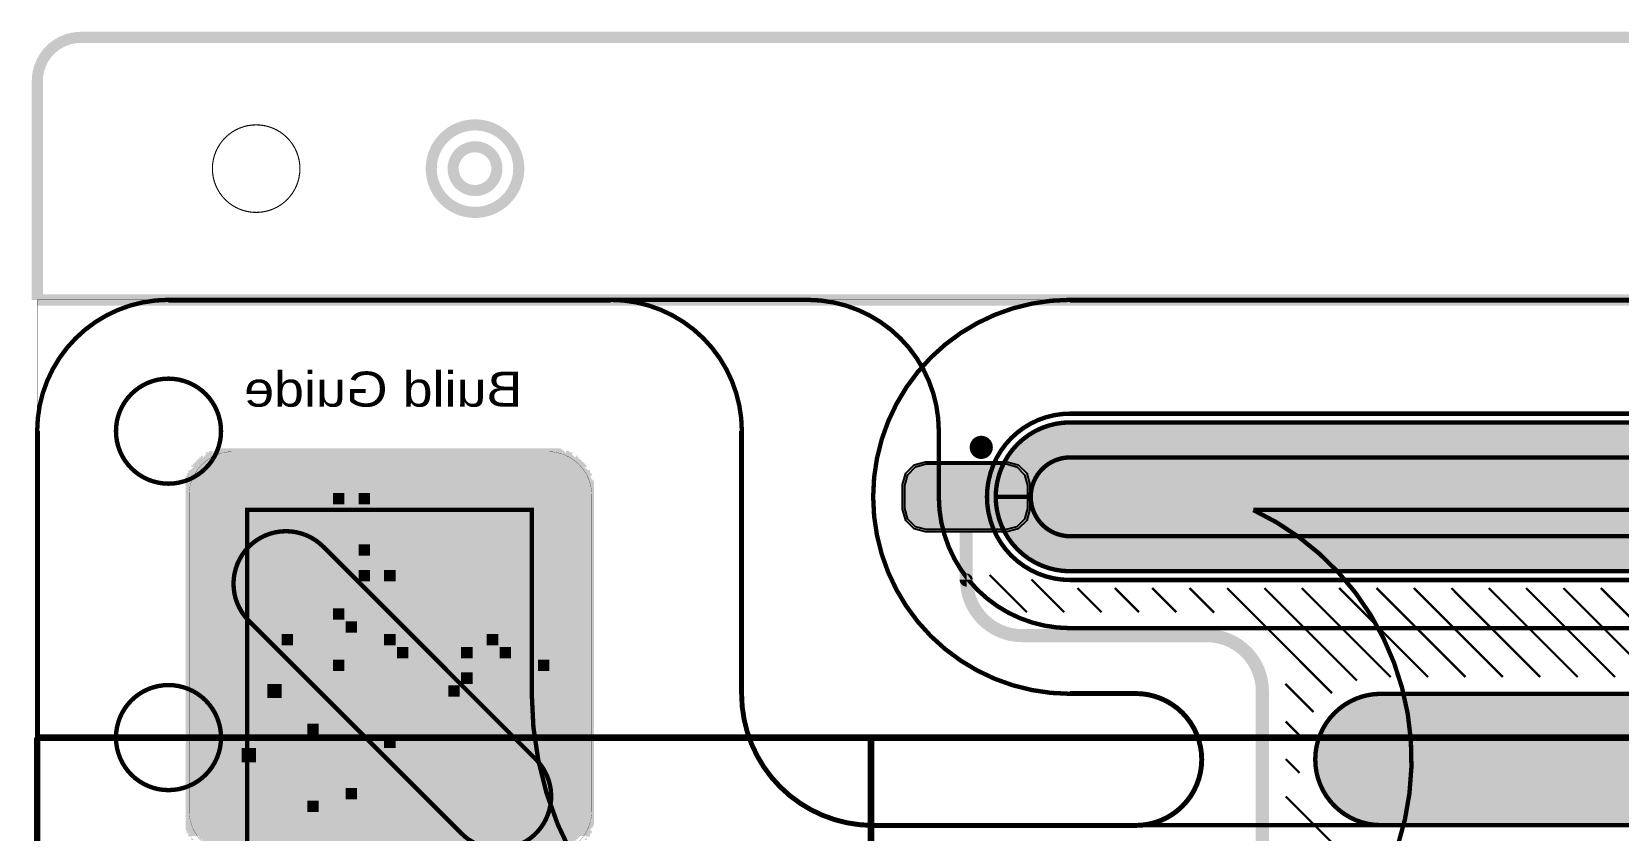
# Model space of a CAD drawing. Header units: millimetres. Extents: x -3 to 238, y -92 to 6.
# Drawn here: x -0.12 to 36.12, y -12.12 to 6.12 of the extents above; entities that cross this region are included whole.
import ezdxf
from ezdxf.enums import TextEntityAlignment as Align

# ---------------------------------------------------------------- set-up
doc = ezdxf.new("R2010")
doc.units = ezdxf.units.MM
doc.header["$MEASUREMENT"] = 0
for name, color, linetype, true_color in [('Board-Outline-Layer', 7, 'Continuous', 0xff00ff), ('Bottom-Layer', 7, 'Continuous', 0x0000ff), ('Bottom-Paste-Mask-Layer', 7, 'Continuous', 0x800000), ('Bottom-Silkscreen-Layer', 7, 'Continuous', 0x66cc33), ('Bottom-Solder-Mask-Layer', 7, 'Continuous', 0xaa00ff), ('Document-Layer', 7, 'Continuous', 0xffffff), ('Hole-Layer', 7, 'Continuous', 0x222222), ('Multi-Layer', 7, 'Continuous', 0xc0c0c0), ('Top-Layer', 7, 'Continuous', 0xff0000), ('Top-Paste-Mask-Layer', 7, 'Continuous', 0x808080), ('Top-Solder-Mask-Layer', 7, 'Continuous', 0x800080)]:
    doc.layers.add(name, color=color, linetype=linetype, true_color=true_color)
doc.styles.get("Standard").update_dxf_attribs({"font": 'arial.ttf'})

msp = doc.modelspace()

# ---------------------------------------------------------------- hatches: boundary and pattern name
at = {"layer": 'Bottom-Layer'}
msp.add_hatch(color=256, dxfattribs=at).paths.add_polyline_path([(19.824, -4.763), (19.824, -4.238), (19.89, -3.994), (20.068, -3.816), (20.312, -3.75), (22.137, -3.75), (22.381, -3.816), (22.559, -3.994), (22.624, -4.238), (22.624, -4.763), (22.559, -5.007), (22.381, -5.185), (22.137, -5.25), (20.312, -5.25), (20.068, -5.185), (19.89, -5.007)])
at = {"layer": 'Bottom-Paste-Mask-Layer'}
msp.add_hatch(color=256, dxfattribs=at).paths.add_polyline_path([(19.824, -4.763), (19.824, -4.238), (19.89, -3.994), (20.068, -3.816), (20.312, -3.75), (22.137, -3.75), (22.381, -3.816), (22.559, -3.994), (22.624, -4.238), (22.624, -4.763), (22.559, -5.007), (22.381, -5.185), (22.137, -5.25), (20.312, -5.25), (20.068, -5.185), (19.89, -5.007)])
at = {"layer": 'Bottom-Silkscreen-Layer'}
for points in [[(21.369, -3.37, 1), (21.769, -3.37, 1)], [(21.369, -3.37, 1), (21.769, -3.37, 1)], [(11.844, -3.53), (11.844, -3.54), (11.893, -3.54), (11.941, -3.54), (11.948, -3.546), (11.954, -3.553), (11.954, -3.565), (11.954, -3.577), (11.991, -3.577), (12.027, -3.577), (12.027, -3.595), (12.027, -3.613), (12.064, -3.613), (12.1, -3.613), (12.1, -3.631), (12.1, -3.65), (12.129, -3.65), (12.157, -3.65), (12.165, -3.658), (12.174, -3.666), (12.174, -3.676), (12.174, -3.686), (12.192, -3.686), (12.21, -3.686), (12.21, -3.705), (12.21, -3.723), (12.229, -3.723), (12.247, -3.723), (12.247, -3.741), (12.247, -3.76), (12.265, -3.76), (12.283, -3.76), (12.283, -3.778), (12.283, -3.796), (12.302, -3.796), (12.32, -3.796), (12.32, -3.815), (12.32, -3.833), (12.338, -3.833), (12.357, -3.833), (12.357, -3.851), (12.357, -3.869), (12.375, -3.869), (12.393, -3.869), (12.393, -3.888), (12.393, -3.906), (12.412, -3.906), (12.43, -3.906), (12.43, -3.924), (12.43, -3.943), (12.44, -3.943), (12.45, -3.943), (12.458, -3.951), (12.466, -3.959), (12.466, -3.987), (12.466, -4.016), (12.485, -4.016), (12.503, -4.016), (12.503, -4.052), (12.503, -4.089), (12.521, -4.089), (12.54, -4.089), (12.54, -4.126), (12.54, -4.162), (12.552, -4.162), (12.564, -4.162), (12.57, -4.169), (12.576, -4.175), (12.576, -4.223), (12.576, -4.272), (12.587, -4.272), (12.597, -4.272), (12.597, -8.076), (12.597, -11.881), (12.587, -11.881), (12.576, -11.881), (12.576, -11.929), (12.576, -11.978), (12.57, -11.984), (12.564, -11.991), (12.552, -11.991), (12.54, -11.991), (12.54, -12.027), (12.54, -12.064), (12.521, -12.064), (12.503, -12.064), (12.503, -12.1), (12.503, -12.137), (12.485, -12.137), (12.466, -12.137), (12.466, -12.165), (12.466, -12.194), (12.458, -12.202), (12.45, -12.21), (12.44, -12.21), (12.43, -12.21), (12.43, -12.229), (12.43, -12.247), (12.412, -12.247), (12.393, -12.247), (12.393, -12.265), (12.393, -12.283), (12.375, -12.283), (12.357, -12.283), (12.357, -12.302), (12.357, -12.32), (12.338, -12.32), (12.32, -12.32), (12.32, -12.338), (12.32, -12.357), (12.302, -12.357), (12.283, -12.357), (12.283, -12.375), (12.283, -12.393), (12.265, -12.393), (12.247, -12.393), (12.247, -12.412), (12.247, -12.43), (12.229, -12.43), (12.21, -12.43), (12.21, -12.448), (12.21, -12.466), (12.192, -12.466), (12.174, -12.466), (12.174, -12.477), (12.174, -12.487), (12.165, -12.495), (12.157, -12.503), (12.129, -12.503), (12.1, -12.503), (12.1, -12.521), (12.1, -12.54), (12.064, -12.54), (12.027, -12.54), (12.027, -12.558), (12.027, -12.576), (11.991, -12.576), (11.954, -12.576), (11.954, -12.587), (11.954, -12.597), (8.04, -12.597), (4.126, -12.597), (4.126, -12.587), (4.126, -12.576), (4.089, -12.576), (4.052, -12.576), (4.052, -12.558), (4.052, -12.54), (4.016, -12.54), (3.979, -12.54), (3.979, -12.521), (3.979, -12.503), (3.951, -12.503), (3.922, -12.503), (3.914, -12.495), (3.906, -12.487), (3.906, -12.477), (3.906, -12.466), (3.888, -12.466), (3.869, -12.466), (3.869, -12.448), (3.869, -12.43), (3.851, -12.43), (3.833, -12.43), (3.833, -12.412), (3.833, -12.393), (3.815, -12.393), (3.796, -12.393), (3.796, -12.375), (3.796, -12.357), (3.778, -12.357), (3.76, -12.357), (3.76, -12.338), (3.76, -12.32), (3.741, -12.32), (3.723, -12.32), (3.723, -12.302), (3.723, -12.283), (3.705, -12.283), (3.686, -12.283), (3.686, -12.265), (3.686, -12.247), (3.668, -12.247), (3.65, -12.247), (3.65, -12.229), (3.65, -12.21), (3.64, -12.21), (3.63, -12.21), (3.621, -12.202), (3.613, -12.194), (3.613, -12.165), (3.613, -12.137), (3.595, -12.137), (3.577, -12.137), (3.577, -12.1), (3.577, -12.064), (3.558, -12.064), (3.54, -12.064), (3.54, -12.027), (3.54, -11.991), (3.53, -11.991), (3.519, -11.991), (3.519, -8.076), (3.519, -4.162), (3.53, -4.162), (3.54, -4.162), (3.54, -4.126), (3.54, -4.089), (3.558, -4.089), (3.577, -4.089), (3.577, -4.052), (3.577, -4.016), (3.595, -4.016), (3.613, -4.016), (3.613, -3.987), (3.613, -3.959), (3.621, -3.951), (3.63, -3.943), (3.64, -3.943), (3.65, -3.943), (3.65, -3.924), (3.65, -3.906), (3.668, -3.906), (3.686, -3.906), (3.686, -3.888), (3.686, -3.869), (3.705, -3.869), (3.723, -3.869), (3.723, -3.851), (3.723, -3.833), (3.741, -3.833), (3.76, -3.833), (3.76, -3.815), (3.76, -3.796), (3.778, -3.796), (3.796, -3.796), (3.796, -3.778), (3.796, -3.76), (3.815, -3.76), (3.833, -3.76), (3.833, -3.741), (3.833, -3.723), (3.851, -3.723), (3.869, -3.723), (3.869, -3.705), (3.869, -3.686), (3.888, -3.686), (3.906, -3.686), (3.906, -3.676), (3.906, -3.666), (3.914, -3.658), (3.922, -3.65), (3.951, -3.65), (3.979, -3.65), (3.979, -3.631), (3.979, -3.613), (4.016, -3.613), (4.052, -3.613), (4.052, -3.595), (4.052, -3.577), (4.089, -3.577), (4.126, -3.577), (4.126, -3.565), (4.126, -3.553), (4.132, -3.546), (4.138, -3.54), (4.187, -3.54), (4.235, -3.54), (4.235, -3.53), (4.235, -3.519), (8.04, -3.519), (11.844, -3.519)], [(4.413, -5.423), (4.413, -6.432), (5.423, -6.432), (6.432, -6.432), (6.432, -5.423), (6.432, -4.413), (5.423, -4.413), (4.413, -4.413)], [(6.17, -5.423), (6.17, -6.17), (5.423, -6.17), (4.675, -6.17), (4.675, -5.423), (4.675, -4.675), (5.423, -4.675), (6.17, -4.675)], [(6.756, -4.544), (6.756, -4.675), (6.887, -4.675), (7.017, -4.675), (7.017, -4.544), (7.017, -4.413), (6.887, -4.413), (6.756, -4.413)], [(7.342, -4.544), (7.342, -4.675), (7.472, -4.675), (7.603, -4.675), (7.603, -4.544), (7.603, -4.413), (7.472, -4.413), (7.342, -4.413)], [(7.927, -5.276), (7.927, -5.846), (8.058, -5.846), (8.189, -5.846), (8.189, -5.407), (8.189, -4.968), (8.335, -4.968), (8.482, -4.968), (8.482, -4.837), (8.482, -4.706), (8.205, -4.706), (7.927, -4.706)], [(9.099, -4.706), (9.099, -4.999), (8.952, -4.999), (8.806, -4.999), (8.806, -5.145), (8.806, -5.292), (8.659, -5.292), (8.513, -5.292), (8.513, -5.877), (8.513, -6.463), (8.367, -6.463), (8.22, -6.463), (8.22, -6.594), (8.22, -6.725), (8.367, -6.725), (8.513, -6.725), (8.513, -6.871), (8.513, -7.017), (8.644, -7.017), (8.775, -7.017), (8.775, -6.578), (8.775, -6.139), (8.937, -6.139), (9.099, -6.139), (9.099, -6.285), (9.099, -6.432), (9.229, -6.432), (9.36, -6.432), (9.36, -6.155), (9.36, -5.877), (9.214, -5.877), (9.067, -5.877), (9.067, -5.715), (9.067, -5.553), (9.214, -5.553), (9.36, -5.553), (9.36, -4.983), (9.36, -4.413), (9.229, -4.413), (9.099, -4.413)], [(9.684, -5.423), (9.684, -6.432), (10.694, -6.432), (11.703, -6.432), (11.703, -5.423), (11.703, -4.413), (10.694, -4.413), (9.684, -4.413)], [(11.442, -5.423), (11.442, -6.17), (10.694, -6.17), (9.946, -6.17), (9.946, -5.423), (9.946, -4.675), (10.694, -4.675), (11.442, -4.675)], [(4.999, -5.423), (4.999, -5.846), (5.423, -5.846), (5.846, -5.846), (5.846, -5.423), (5.846, -4.999), (5.423, -4.999), (4.999, -4.999)], [(6.756, -5.862), (6.756, -6.725), (6.902, -6.725), (7.049, -6.725), (7.049, -6.871), (7.049, -7.017), (7.18, -7.017), (7.31, -7.017), (7.31, -6.74), (7.31, -6.463), (7.164, -6.463), (7.017, -6.463), (7.017, -5.862), (7.017, -5.26), (7.164, -5.26), (7.31, -5.26), (7.31, -5.13), (7.31, -4.999), (7.033, -4.999), (6.756, -4.999)], [(10.27, -5.423), (10.27, -5.846), (10.694, -5.846), (11.117, -5.846), (11.117, -5.423), (11.117, -4.999), (10.694, -4.999), (10.27, -4.999)], [(7.342, -5.715), (7.342, -5.846), (7.472, -5.846), (7.603, -5.846), (7.603, -5.715), (7.603, -5.585), (7.472, -5.585), (7.342, -5.585)], [(7.342, -6.301), (7.342, -6.432), (7.472, -6.432), (7.603, -6.432), (7.603, -6.301), (7.603, -6.17), (7.472, -6.17), (7.342, -6.17)], [(7.635, -6.756), (7.635, -7.049), (7.488, -7.049), (7.342, -7.049), (7.342, -7.18), (7.342, -7.31), (7.619, -7.31), (7.896, -7.31), (7.896, -7.164), (7.896, -7.017), (8.042, -7.017), (8.189, -7.017), (8.189, -6.887), (8.189, -6.756), (8.042, -6.756), (7.896, -6.756), (7.896, -6.61), (7.896, -6.463), (7.765, -6.463), (7.635, -6.463)], [(7.927, -6.301), (7.927, -6.432), (8.058, -6.432), (8.189, -6.432), (8.189, -6.301), (8.189, -6.17), (8.058, -6.17), (7.927, -6.17)], [(5.877, -6.902), (5.877, -7.049), (5.715, -7.049), (5.553, -7.049), (5.553, -6.902), (5.553, -6.756), (4.983, -6.756), (4.413, -6.756), (4.413, -6.887), (4.413, -7.017), (4.56, -7.017), (4.706, -7.017), (4.706, -7.164), (4.706, -7.31), (4.837, -7.31), (4.968, -7.31), (4.968, -7.164), (4.968, -7.017), (5.13, -7.017), (5.292, -7.017), (5.292, -7.18), (5.292, -7.342), (5.145, -7.342), (4.999, -7.342), (4.999, -7.488), (4.999, -7.635), (4.853, -7.635), (4.706, -7.635), (4.706, -7.781), (4.706, -7.927), (4.56, -7.927), (4.413, -7.927), (4.413, -8.058), (4.413, -8.189), (4.56, -8.189), (4.706, -8.189), (4.706, -8.335), (4.706, -8.482), (4.837, -8.482), (4.968, -8.482), (4.968, -8.335), (4.968, -8.189), (5.26, -8.189), (5.553, -8.189), (5.553, -8.058), (5.553, -7.927), (5.407, -7.927), (5.26, -7.927), (5.26, -7.765), (5.26, -7.603), (5.407, -7.603), (5.553, -7.603), (5.553, -7.457), (5.553, -7.31), (5.846, -7.31), (6.139, -7.31), (6.139, -7.033), (6.139, -6.756), (6.008, -6.756), (5.877, -6.756)], [(9.684, -6.887), (9.684, -7.017), (9.831, -7.017), (9.977, -7.017), (9.977, -7.164), (9.977, -7.31), (10.254, -7.31), (10.532, -7.31), (10.532, -7.033), (10.532, -6.756), (10.108, -6.756), (9.684, -6.756)], [(11.149, -7.049), (11.149, -7.342), (11.002, -7.342), (10.856, -7.342), (10.856, -7.472), (10.856, -7.603), (11.002, -7.603), (11.149, -7.603), (11.149, -7.75), (11.149, -7.896), (11.426, -7.896), (11.703, -7.896), (11.703, -7.326), (11.703, -6.756), (11.426, -6.756), (11.149, -6.756)], [(6.756, -7.18), (6.756, -7.31), (6.887, -7.31), (7.017, -7.31), (7.017, -7.18), (7.017, -7.049), (6.887, -7.049), (6.756, -7.049)], [(6.17, -7.765), (6.17, -8.189), (6.447, -8.189), (6.725, -8.189), (6.725, -7.912), (6.725, -7.635), (6.578, -7.635), (6.432, -7.635), (6.432, -7.488), (6.432, -7.342), (6.301, -7.342), (6.17, -7.342)], [(7.049, -7.472), (7.049, -7.603), (7.18, -7.603), (7.31, -7.603), (7.31, -7.472), (7.31, -7.342), (7.18, -7.342), (7.049, -7.342)], [(9.392, -7.488), (9.392, -7.635), (9.229, -7.635), (9.067, -7.635), (9.067, -7.488), (9.067, -7.342), (8.79, -7.342), (8.513, -7.342), (8.513, -7.472), (8.513, -7.603), (8.659, -7.603), (8.806, -7.603), (8.806, -7.75), (8.806, -7.896), (9.229, -7.896), (9.653, -7.896), (9.653, -7.75), (9.653, -7.603), (9.799, -7.603), (9.946, -7.603), (9.946, -7.472), (9.946, -7.342), (9.669, -7.342), (9.392, -7.342)], [(5.585, -7.765), (5.585, -7.896), (5.715, -7.896), (5.846, -7.896), (5.846, -7.765), (5.846, -7.635), (5.715, -7.635), (5.585, -7.635)], [(7.342, -7.912), (7.342, -8.189), (7.619, -8.189), (7.896, -8.189), (7.896, -8.058), (7.896, -7.927), (7.75, -7.927), (7.603, -7.927), (7.603, -7.781), (7.603, -7.635), (7.472, -7.635), (7.342, -7.635)], [(7.927, -7.765), (7.927, -7.896), (8.058, -7.896), (8.189, -7.896), (8.189, -7.765), (8.189, -7.635), (8.058, -7.635), (7.927, -7.635)], [(8.22, -8.058), (8.22, -8.189), (8.351, -8.189), (8.482, -8.189), (8.482, -8.058), (8.482, -7.927), (8.351, -7.927), (8.22, -7.927)], [(9.684, -8.058), (9.684, -8.189), (9.815, -8.189), (9.946, -8.189), (9.946, -8.058), (9.946, -7.927), (9.815, -7.927), (9.684, -7.927)], [(10.27, -7.765), (10.27, -7.896), (10.401, -7.896), (10.532, -7.896), (10.532, -7.765), (10.532, -7.635), (10.401, -7.635), (10.27, -7.635)], [(10.563, -8.058), (10.563, -8.189), (10.694, -8.189), (10.824, -8.189), (10.824, -8.058), (10.824, -7.927), (10.694, -7.927), (10.563, -7.927)], [(7.927, -8.367), (7.927, -8.513), (7.488, -8.513), (7.049, -8.513), (7.049, -8.644), (7.049, -8.775), (7.342, -8.775), (7.635, -8.775), (7.635, -9.083), (7.635, -9.392), (7.326, -9.392), (7.017, -9.392), (7.017, -9.245), (7.017, -9.099), (6.725, -9.099), (6.432, -9.099), (6.432, -8.952), (6.432, -8.806), (6.285, -8.806), (6.139, -8.806), (6.139, -8.659), (6.139, -8.513), (5.993, -8.513), (5.846, -8.513), (5.846, -8.367), (5.846, -8.22), (5.715, -8.22), (5.585, -8.22), (5.585, -8.367), (5.585, -8.513), (5.292, -8.513), (4.999, -8.513), (4.999, -8.659), (4.999, -8.806), (4.853, -8.806), (4.706, -8.806), (4.706, -8.937), (4.706, -9.067), (4.853, -9.067), (4.999, -9.067), (4.999, -9.214), (4.999, -9.36), (5.292, -9.36), (5.585, -9.36), (5.585, -9.669), (5.585, -9.977), (4.999, -9.977), (4.413, -9.977), (4.413, -10.401), (4.413, -10.824), (4.56, -10.824), (4.706, -10.824), (4.706, -11.133), (4.706, -11.442), (4.56, -11.442), (4.413, -11.442), (4.413, -11.572), (4.413, -11.703), (4.837, -11.703), (5.26, -11.703), (5.26, -11.557), (5.26, -11.41), (5.7, -11.41), (6.139, -11.41), (6.139, -11.279), (6.139, -11.149), (5.846, -11.149), (5.553, -11.149), (5.553, -11.002), (5.553, -10.856), (5.423, -10.856), (5.292, -10.856), (5.292, -11.002), (5.292, -11.149), (5.13, -11.149), (4.968, -11.149), (4.968, -10.987), (4.968, -10.824), (5.114, -10.824), (5.26, -10.824), (5.26, -10.678), (5.26, -10.532), (5.569, -10.532), (5.877, -10.532), (5.877, -10.678), (5.877, -10.824), (6.024, -10.824), (6.17, -10.824), (6.17, -10.971), (6.17, -11.117), (6.447, -11.117), (6.725, -11.117), (6.725, -10.971), (6.725, -10.824), (7.017, -10.824), (7.31, -10.824), (7.31, -10.694), (7.31, -10.563), (7.164, -10.563), (7.017, -10.563), (7.017, -10.108), (7.017, -9.653), (7.457, -9.653), (7.896, -9.653), (7.896, -9.507), (7.896, -9.36), (8.042, -9.36), (8.189, -9.36), (8.189, -9.229), (8.189, -9.099), (8.042, -9.099), (7.896, -9.099), (7.896, -8.937), (7.896, -8.775), (8.058, -8.775), (8.22, -8.775), (8.22, -8.921), (8.22, -9.067), (8.497, -9.067), (8.775, -9.067), (8.775, -8.937), (8.775, -8.806), (8.628, -8.806), (8.482, -8.806), (8.482, -8.659), (8.482, -8.513), (8.335, -8.513), (8.189, -8.513), (8.189, -8.367), (8.189, -8.22), (8.058, -8.22), (7.927, -8.22)], [(6.756, -8.351), (6.756, -8.482), (6.887, -8.482), (7.017, -8.482), (7.017, -8.351), (7.017, -8.22), (6.887, -8.22), (6.756, -8.22)], [(8.513, -8.351), (8.513, -8.482), (8.659, -8.482), (8.806, -8.482), (8.806, -8.628), (8.806, -8.775), (8.937, -8.775), (9.067, -8.775), (9.067, -8.497), (9.067, -8.22), (8.79, -8.22), (8.513, -8.22)], [(10.27, -8.497), (10.27, -8.775), (10.401, -8.775), (10.532, -8.775), (10.532, -8.497), (10.532, -8.22), (10.401, -8.22), (10.27, -8.22)], [(11.442, -8.351), (11.442, -8.482), (11.572, -8.482), (11.703, -8.482), (11.703, -8.351), (11.703, -8.22), (11.572, -8.22), (11.442, -8.22)], [(9.684, -8.644), (9.684, -8.775), (9.815, -8.775), (9.946, -8.775), (9.946, -8.644), (9.946, -8.513), (9.815, -8.513), (9.684, -8.513)], [(10.856, -8.937), (10.856, -9.36), (11.279, -9.36), (11.703, -9.36), (11.703, -9.229), (11.703, -9.099), (11.41, -9.099), (11.117, -9.099), (11.117, -8.806), (11.117, -8.513), (10.987, -8.513), (10.856, -8.513)], [(5.585, -8.937), (5.585, -9.099), (5.423, -9.099), (5.26, -9.099), (5.26, -8.937), (5.26, -8.775), (5.423, -8.775), (5.585, -8.775)], [(9.392, -8.937), (9.392, -9.067), (9.522, -9.067), (9.653, -9.067), (9.653, -8.937), (9.653, -8.806), (9.522, -8.806), (9.392, -8.806)], [(9.977, -8.952), (9.977, -9.099), (9.831, -9.099), (9.684, -9.099), (9.684, -9.229), (9.684, -9.36), (9.962, -9.36), (10.239, -9.36), (10.239, -9.083), (10.239, -8.806), (10.108, -8.806), (9.977, -8.806)], [(6.756, -9.815), (6.756, -10.27), (6.301, -10.27), (5.846, -10.27), (5.846, -9.815), (5.846, -9.36), (6.301, -9.36), (6.756, -9.36)], [(8.513, -9.669), (8.513, -9.946), (8.644, -9.946), (8.775, -9.946), (8.775, -9.669), (8.775, -9.392), (8.644, -9.392), (8.513, -9.392)], [(9.099, -9.376), (9.099, -9.653), (9.229, -9.653), (9.36, -9.653), (9.36, -9.376), (9.36, -9.099), (9.229, -9.099), (9.099, -9.099)], [(6.17, -9.815), (6.17, -9.946), (6.301, -9.946), (6.432, -9.946), (6.432, -9.815), (6.432, -9.684), (6.301, -9.684), (6.17, -9.684)], [(9.684, -10.694), (9.684, -11.703), (10.694, -11.703), (11.703, -11.703), (11.703, -10.694), (11.703, -9.684), (10.694, -9.684), (9.684, -9.684)], [(7.342, -10.254), (7.342, -10.532), (7.619, -10.532), (7.896, -10.532), (7.896, -10.401), (7.896, -10.27), (7.75, -10.27), (7.603, -10.27), (7.603, -10.124), (7.603, -9.977), (7.472, -9.977), (7.342, -9.977)], [(7.927, -10.108), (7.927, -10.239), (8.058, -10.239), (8.189, -10.239), (8.189, -10.108), (8.189, -9.977), (8.058, -9.977), (7.927, -9.977)], [(8.806, -10.108), (8.806, -10.239), (8.952, -10.239), (9.099, -10.239), (9.099, -10.385), (9.099, -10.532), (9.229, -10.532), (9.36, -10.532), (9.36, -10.254), (9.36, -9.977), (9.083, -9.977), (8.806, -9.977)], [(11.442, -10.694), (11.442, -11.442), (10.694, -11.442), (9.946, -11.442), (9.946, -10.694), (9.946, -9.946), (10.694, -9.946), (11.442, -9.946)], [(4.999, -10.401), (4.999, -10.563), (4.837, -10.563), (4.675, -10.563), (4.675, -10.401), (4.675, -10.239), (4.837, -10.239), (4.999, -10.239)], [(8.22, -10.401), (8.22, -10.532), (8.497, -10.532), (8.775, -10.532), (8.775, -10.401), (8.775, -10.27), (8.497, -10.27), (8.22, -10.27)], [(10.27, -10.694), (10.27, -11.117), (10.694, -11.117), (11.117, -11.117), (11.117, -10.694), (11.117, -10.27), (10.694, -10.27), (10.27, -10.27)], [(8.806, -10.709), (8.806, -10.856), (8.497, -10.856), (8.189, -10.856), (8.189, -10.709), (8.189, -10.563), (8.058, -10.563), (7.927, -10.563), (7.927, -10.709), (7.927, -10.856), (7.635, -10.856), (7.342, -10.856), (7.342, -10.987), (7.342, -11.117), (7.488, -11.117), (7.635, -11.117), (7.635, -11.41), (7.635, -11.703), (7.912, -11.703), (8.189, -11.703), (8.189, -11.572), (8.189, -11.442), (8.042, -11.442), (7.896, -11.442), (7.896, -11.279), (7.896, -11.117), (8.058, -11.117), (8.22, -11.117), (8.22, -11.264), (8.22, -11.41), (8.367, -11.41), (8.513, -11.41), (8.513, -11.557), (8.513, -11.703), (8.937, -11.703), (9.36, -11.703), (9.36, -11.426), (9.36, -11.149), (9.229, -11.149), (9.099, -11.149), (9.099, -11.295), (9.099, -11.442), (8.937, -11.442), (8.775, -11.442), (8.775, -11.279), (8.775, -11.117), (8.921, -11.117), (9.067, -11.117), (9.067, -10.84), (9.067, -10.563), (8.937, -10.563), (8.806, -10.563)], [(7.049, -11.279), (7.049, -11.41), (7.18, -11.41), (7.31, -11.41), (7.31, -11.279), (7.31, -11.149), (7.18, -11.149), (7.049, -11.149)], [(6.17, -11.572), (6.17, -11.703), (6.301, -11.703), (6.432, -11.703), (6.432, -11.572), (6.432, -11.442), (6.301, -11.442), (6.17, -11.442)]]:
    msp.add_hatch(color=256, dxfattribs=at).paths.add_polyline_path(points)
at = {"layer": 'Bottom-Solder-Mask-Layer'}
msp.add_hatch(color=256, dxfattribs=at).paths.add_polyline_path([(19.773, -4.781), (19.773, -4.22), (19.843, -3.96), (20.034, -3.769), (20.294, -3.699), (22.155, -3.699), (22.415, -3.769), (22.606, -3.96), (22.675, -4.22), (22.675, -4.781), (22.606, -5.041), (22.415, -5.232), (22.155, -5.301), (20.294, -5.301), (20.034, -5.232), (19.843, -5.041)])
at = {"layer": 'Hole-Layer'}
msp.add_hatch(color=256, dxfattribs=at).paths.add_polyline_path([(23.599, -6.2), (23.074, -6.117), (22.6, -5.876), (22.224, -5.5), (21.983, -5.026), (21.899, -4.5), (21.983, -3.975), (22.224, -3.501), (22.6, -3.125), (23.074, -2.884), (23.599, -2.8), (52.599, -2.8), (53.125, -2.884), (53.599, -3.125), (53.975, -3.501), (54.216, -3.975), (54.299, -4.5), (54.216, -5.026), (53.975, -5.5), (53.599, -5.876), (53.125, -6.117), (52.599, -6.2)])
at = {"layer": 'Multi-Layer'}
msp.add_hatch(color=256, dxfattribs=at).paths.add_polyline_path([(45.499, -12), (46.012, -11.91), (46.464, -11.649), (46.798, -11.25), (46.977, -10.761), (46.977, -10.24), (46.798, -9.75), (46.464, -9.351), (46.012, -9.091), (45.499, -9), (30.699, -9), (30.186, -9.091), (29.735, -9.351), (29.4, -9.75), (29.222, -10.24), (29.222, -10.761), (29.4, -11.25), (29.735, -11.649), (30.186, -11.91), (30.699, -12)])

# ---------------------------------------------------------------- linework, layer by layer
at = {"layer": 'Board-Outline-Layer'}
for points, const_width in [([(1.003, 5.997, 0.414), (0.003, 4.997)], 0.254), ([(0, -3, -0.414), (3, 0)], 0.1), ([(13.099, 0, -0.414), (16.099, -3)], 0.1), ([(23.599, -9, -1), (23.599, 0)], 0.1), ([(19.099, -12.013, -0.414), (16.087, -9)], 0.1), ([(25.099, -8.987, -1), (25.099, -12.013)], 0.1)]:
    msp.add_lwpolyline(points, format="xyb", dxfattribs=dict(at, const_width=const_width))
for points, const_width in [([(1.003, 5.997), (114.3, 5.997)], 0.254), ([(0.003, -0.003), (0.003, 4.997)], 0.254), ([(0.003, -0.003), (228.598, -0.003)], 0.254), ([(13.099, -0.013), (3, -0.013)], 0.1), ([(52.599, -0.013), (23.599, -0.013)], 0.1), ([(0.013, -3), (0.013, -83.2)], 0.1), ([(16.087, -9), (16.087, -3)], 0.1), ([(23.599, -8.987), (25.099, -8.987)], 0.1), ([(25.099, -12.013), (19.099, -12.013)], 0.1)]:
    msp.add_lwpolyline(points, dxfattribs=dict(at, const_width=const_width))
at = {"layer": 'Bottom-Layer'}
for points, const_width in [([(9.503, 2.997, 1), (10.503, 2.997, 1)], 0.254), ([(3.471, -11.668), (3.471, -4.468, -0.414), (4.471, -3.468), (11.671, -3.468, -0.414), (12.671, -4.468), (12.671, -11.668, -0.414), (11.671, -12.668), (4.471, -12.668, -0.414)], 0.00508)]:
    msp.add_lwpolyline(points, format="xyb", close=True, dxfattribs=dict(at, const_width=const_width))
at = {"layer": 'Bottom-Layer', "const_width": 0.00508}
msp.add_lwpolyline([(0, -86.191), (0, 0), (228.585, 0), (228.585, -86.191)], close=True, dxfattribs=at)
at = {"layer": 'Bottom-Layer'}
msp.add_lwpolyline([(19.824, -4.763), (19.824, -4.238), (19.89, -3.994), (20.068, -3.816), (20.312, -3.75), (22.137, -3.75), (22.381, -3.816), (22.559, -3.994), (22.624, -4.238), (22.624, -4.763), (22.559, -5.007), (22.381, -5.185), (22.137, -5.25), (20.312, -5.25), (20.068, -5.185), (19.89, -5.007)], close=True, dxfattribs=at)
for points, const_width in [([(21.224, -4.5), (21.224, -6.391)], 0.3), ([(21.758, -6.285), (22.61, -7.137)], 0.0508), ([(22.714, -6.386), (23.465, -7.137)], 0.0508), ([(23.766, -6.584), (24.319, -7.137)], 0.0508), ([(24.62, -6.584), (25.173, -7.137)], 0.0508), ([(25.474, -6.584), (26.027, -7.137)], 0.0508), ([(26.328, -6.584), (26.889, -7.145)], 0.0508), ([(27.182, -6.584), (29.582, -8.984)], 0.0508), ([(28.036, -6.584), (30.151, -8.698)], 0.0508), ([(28.891, -6.584), (30.924, -8.617)], 0.0508), ([(29.745, -6.584), (31.778, -8.617)], 0.0508), ([(30.599, -6.584), (32.632, -8.617)], 0.0508), ([(31.453, -6.584), (33.486, -8.617)], 0.0508), ([(32.307, -6.584), (34.34, -8.617)], 0.0508), ([(33.162, -6.584), (35.195, -8.617)], 0.0508), ([(34.016, -6.584), (36.049, -8.617)], 0.0508), ([(34.87, -6.584), (36.903, -8.617)], 0.0508), ([(35.724, -6.584), (37.757, -8.617)], 0.0508), ([(22.504, -7.671), (26.721, -7.671)], 0.3), ([(27.991, -8.941), (27.991, -15.226)], 0.3), ([(28.517, -8.772), (29.16, -9.415)], 0.0508), ([(28.524, -9.634), (28.885, -9.995)], 0.0508), ([(28.524, -10.489), (28.841, -10.805)], 0.0508), ([(28.524, -11.343), (32.509, -15.328)], 0.0508)]:
    msp.add_lwpolyline(points, dxfattribs=dict(at, const_width=const_width))
at = {"layer": 'Bottom-Layer', "const_width": 0.3}
for points in [[(21.224, -6.391, 0.414), (21.234, -6.401)], [(21.234, -6.401, 0.414), (22.504, -7.671)], [(27.444, -7.897, 0.153), (26.721, -7.671)], [(27.991, -8.941, 0.246), (27.444, -7.897)]]:
    msp.add_lwpolyline(points, format="xyb", dxfattribs=at)
at = {"layer": 'Bottom-Paste-Mask-Layer', "const_width": 0.254}
msp.add_lwpolyline([(9.503, 2.997, 1), (10.503, 2.997, 1)], format="xyb", close=True, dxfattribs=at)
at = {"layer": 'Bottom-Paste-Mask-Layer'}
msp.add_lwpolyline([(19.824, -4.763), (19.824, -4.238), (19.89, -3.994), (20.068, -3.816), (20.312, -3.75), (22.137, -3.75), (22.381, -3.816), (22.559, -3.994), (22.624, -4.238), (22.624, -4.763), (22.559, -5.007), (22.381, -5.185), (22.137, -5.25), (20.312, -5.25), (20.068, -5.185), (19.89, -5.007)], close=True, dxfattribs=at)
at = {"layer": 'Bottom-Silkscreen-Layer', "const_width": 0.129}
msp.add_lwpolyline([(21.369, -3.37, 1), (21.769, -3.37, 1)], format="xyb", close=True, dxfattribs=at)
msp.add_lwpolyline([(21.369, -3.37, 1), (21.769, -3.37, 1)], format="xyb", close=True, dxfattribs=at)
at = {"layer": 'Bottom-Silkscreen-Layer', "const_width": 0.254}
msp.add_lwpolyline([(3.65, -12.247), (3.65, -12.229), (3.65, -12.21), (3.64, -12.21), (3.63, -12.21), (3.621, -12.202), (3.613, -12.194), (3.613, -12.165), (3.613, -12.137), (3.595, -12.137), (3.577, -12.137), (3.577, -12.1), (3.577, -12.064), (3.558, -12.064), (3.54, -12.064), (3.54, -12.027), (3.54, -11.991), (3.53, -11.991), (3.519, -11.991), (3.519, -8.076), (3.519, -4.162), (3.53, -4.162), (3.54, -4.162), (3.54, -4.126), (3.54, -4.089), (3.558, -4.089), (3.577, -4.089), (3.577, -4.052), (3.577, -4.016), (3.595, -4.016), (3.613, -4.016), (3.613, -3.987), (3.613, -3.959), (3.621, -3.951), (3.63, -3.943), (3.64, -3.943), (3.65, -3.943), (3.65, -3.924), (3.65, -3.906), (3.668, -3.906), (3.686, -3.906), (3.686, -3.888), (3.686, -3.869), (3.705, -3.869), (3.723, -3.869), (3.723, -3.851), (3.723, -3.833), (3.741, -3.833), (3.76, -3.833), (3.76, -3.815), (3.76, -3.796), (3.778, -3.796), (3.796, -3.796), (3.796, -3.778), (3.796, -3.76), (3.815, -3.76), (3.833, -3.76), (3.833, -3.741), (3.833, -3.723), (3.851, -3.723), (3.869, -3.723), (3.869, -3.705), (3.869, -3.686), (3.888, -3.686), (3.906, -3.686), (3.906, -3.676), (3.906, -3.666), (3.914, -3.658), (3.922, -3.65), (3.951, -3.65), (3.979, -3.65), (3.979, -3.631), (3.979, -3.613), (4.016, -3.613), (4.052, -3.613), (4.052, -3.595), (4.052, -3.577), (4.089, -3.577), (4.126, -3.577), (4.126, -3.565), (4.126, -3.553), (4.132, -3.546), (4.138, -3.54), (4.187, -3.54), (4.235, -3.54), (4.235, -3.53), (4.235, -3.519), (8.04, -3.519), (11.844, -3.519), (11.844, -3.53), (11.844, -3.54), (11.893, -3.54), (11.941, -3.54), (11.948, -3.546), (11.954, -3.553), (11.954, -3.565), (11.954, -3.577), (11.991, -3.577), (12.027, -3.577), (12.027, -3.595), (12.027, -3.613), (12.064, -3.613), (12.1, -3.613), (12.1, -3.631), (12.1, -3.65), (12.129, -3.65), (12.157, -3.65), (12.165, -3.658), (12.174, -3.666), (12.174, -3.676), (12.174, -3.686), (12.192, -3.686), (12.21, -3.686), (12.21, -3.705), (12.21, -3.723), (12.229, -3.723), (12.247, -3.723), (12.247, -3.741), (12.247, -3.76), (12.265, -3.76), (12.283, -3.76), (12.283, -3.778), (12.283, -3.796), (12.302, -3.796), (12.32, -3.796), (12.32, -3.815), (12.32, -3.833), (12.338, -3.833), (12.357, -3.833), (12.357, -3.851), (12.357, -3.869), (12.375, -3.869), (12.393, -3.869), (12.393, -3.888), (12.393, -3.906), (12.412, -3.906), (12.43, -3.906), (12.43, -3.924), (12.43, -3.943), (12.44, -3.943), (12.45, -3.943), (12.458, -3.951), (12.466, -3.959), (12.466, -3.987), (12.466, -4.016), (12.485, -4.016), (12.503, -4.016), (12.503, -4.052), (12.503, -4.089), (12.521, -4.089), (12.54, -4.089), (12.54, -4.126), (12.54, -4.162), (12.552, -4.162), (12.564, -4.162), (12.57, -4.169), (12.576, -4.175), (12.576, -4.223), (12.576, -4.272), (12.587, -4.272), (12.597, -4.272), (12.597, -8.076), (12.597, -11.881), (12.587, -11.881), (12.576, -11.881), (12.576, -11.929), (12.576, -11.978), (12.57, -11.984), (12.564, -11.991), (12.552, -11.991), (12.54, -11.991), (12.54, -12.027), (12.54, -12.064), (12.521, -12.064), (12.503, -12.064), (12.503, -12.1), (12.503, -12.137), (12.485, -12.137), (12.466, -12.137), (12.466, -12.165), (12.466, -12.194), (12.458, -12.202), (12.45, -12.21), (12.44, -12.21), (12.43, -12.21), (12.43, -12.229), (12.43, -12.247)], dxfattribs=at)
for points in [[(4.413, -5.423), (4.413, -6.432), (5.423, -6.432), (6.432, -6.432), (6.432, -5.423), (6.432, -4.413), (5.423, -4.413), (4.413, -4.413)], [(6.756, -4.544), (6.756, -4.675), (6.887, -4.675), (7.017, -4.675), (7.017, -4.544), (7.017, -4.413), (6.887, -4.413), (6.756, -4.413)], [(7.342, -4.544), (7.342, -4.675), (7.472, -4.675), (7.603, -4.675), (7.603, -4.544), (7.603, -4.413), (7.472, -4.413), (7.342, -4.413)], [(9.099, -4.706), (9.099, -4.999), (8.952, -4.999), (8.806, -4.999), (8.806, -5.145), (8.806, -5.292), (8.659, -5.292), (8.513, -5.292), (8.513, -5.877), (8.513, -6.463), (8.367, -6.463), (8.22, -6.463), (8.22, -6.594), (8.22, -6.725), (8.367, -6.725), (8.513, -6.725), (8.513, -6.871), (8.513, -7.017), (8.644, -7.017), (8.775, -7.017), (8.775, -6.578), (8.775, -6.139), (8.937, -6.139), (9.099, -6.139), (9.099, -6.285), (9.099, -6.432), (9.229, -6.432), (9.36, -6.432), (9.36, -6.155), (9.36, -5.877), (9.214, -5.877), (9.067, -5.877), (9.067, -5.715), (9.067, -5.553), (9.214, -5.553), (9.36, -5.553), (9.36, -4.983), (9.36, -4.413), (9.229, -4.413), (9.099, -4.413)], [(9.684, -5.423), (9.684, -6.432), (10.694, -6.432), (11.703, -6.432), (11.703, -5.423), (11.703, -4.413), (10.694, -4.413), (9.684, -4.413)], [(6.17, -5.423), (6.17, -6.17), (5.423, -6.17), (4.675, -6.17), (4.675, -5.423), (4.675, -4.675), (5.423, -4.675), (6.17, -4.675)], [(7.927, -5.276), (7.927, -5.846), (8.058, -5.846), (8.189, -5.846), (8.189, -5.407), (8.189, -4.968), (8.335, -4.968), (8.482, -4.968), (8.482, -4.837), (8.482, -4.706), (8.205, -4.706), (7.927, -4.706)], [(11.442, -5.423), (11.442, -6.17), (10.694, -6.17), (9.946, -6.17), (9.946, -5.423), (9.946, -4.675), (10.694, -4.675), (11.442, -4.675)], [(4.999, -5.423), (4.999, -5.846), (5.423, -5.846), (5.846, -5.846), (5.846, -5.423), (5.846, -4.999), (5.423, -4.999), (4.999, -4.999)], [(6.756, -5.862), (6.756, -6.725), (6.902, -6.725), (7.049, -6.725), (7.049, -6.871), (7.049, -7.017), (7.18, -7.017), (7.31, -7.017), (7.31, -6.74), (7.31, -6.463), (7.164, -6.463), (7.017, -6.463), (7.017, -5.862), (7.017, -5.26), (7.164, -5.26), (7.31, -5.26), (7.31, -5.13), (7.31, -4.999), (7.033, -4.999), (6.756, -4.999)], [(10.27, -5.423), (10.27, -5.846), (10.694, -5.846), (11.117, -5.846), (11.117, -5.423), (11.117, -4.999), (10.694, -4.999), (10.27, -4.999)], [(7.342, -5.715), (7.342, -5.846), (7.472, -5.846), (7.603, -5.846), (7.603, -5.715), (7.603, -5.585), (7.472, -5.585), (7.342, -5.585)], [(7.342, -6.301), (7.342, -6.432), (7.472, -6.432), (7.603, -6.432), (7.603, -6.301), (7.603, -6.17), (7.472, -6.17), (7.342, -6.17)], [(7.927, -6.301), (7.927, -6.432), (8.058, -6.432), (8.189, -6.432), (8.189, -6.301), (8.189, -6.17), (8.058, -6.17), (7.927, -6.17)], [(7.635, -6.756), (7.635, -7.049), (7.488, -7.049), (7.342, -7.049), (7.342, -7.18), (7.342, -7.31), (7.619, -7.31), (7.896, -7.31), (7.896, -7.164), (7.896, -7.017), (8.042, -7.017), (8.189, -7.017), (8.189, -6.887), (8.189, -6.756), (8.042, -6.756), (7.896, -6.756), (7.896, -6.61), (7.896, -6.463), (7.765, -6.463), (7.635, -6.463)], [(5.877, -6.902), (5.877, -7.049), (5.715, -7.049), (5.553, -7.049), (5.553, -6.902), (5.553, -6.756), (4.983, -6.756), (4.413, -6.756), (4.413, -6.887), (4.413, -7.017), (4.56, -7.017), (4.706, -7.017), (4.706, -7.164), (4.706, -7.31), (4.837, -7.31), (4.968, -7.31), (4.968, -7.164), (4.968, -7.017), (5.13, -7.017), (5.292, -7.017), (5.292, -7.18), (5.292, -7.342), (5.145, -7.342), (4.999, -7.342), (4.999, -7.488), (4.999, -7.635), (4.853, -7.635), (4.706, -7.635), (4.706, -7.781), (4.706, -7.927), (4.56, -7.927), (4.413, -7.927), (4.413, -8.058), (4.413, -8.189), (4.56, -8.189), (4.706, -8.189), (4.706, -8.335), (4.706, -8.482), (4.837, -8.482), (4.968, -8.482), (4.968, -8.335), (4.968, -8.189), (5.26, -8.189), (5.553, -8.189), (5.553, -8.058), (5.553, -7.927), (5.407, -7.927), (5.26, -7.927), (5.26, -7.765), (5.26, -7.603), (5.407, -7.603), (5.553, -7.603), (5.553, -7.457), (5.553, -7.31), (5.846, -7.31), (6.139, -7.31), (6.139, -7.033), (6.139, -6.756), (6.008, -6.756), (5.877, -6.756)], [(9.684, -6.887), (9.684, -7.017), (9.831, -7.017), (9.977, -7.017), (9.977, -7.164), (9.977, -7.31), (10.254, -7.31), (10.532, -7.31), (10.532, -7.033), (10.532, -6.756), (10.108, -6.756), (9.684, -6.756)], [(11.149, -7.049), (11.149, -7.342), (11.002, -7.342), (10.856, -7.342), (10.856, -7.472), (10.856, -7.603), (11.002, -7.603), (11.149, -7.603), (11.149, -7.75), (11.149, -7.896), (11.426, -7.896), (11.703, -7.896), (11.703, -7.326), (11.703, -6.756), (11.426, -6.756), (11.149, -6.756)], [(6.17, -7.765), (6.17, -8.189), (6.447, -8.189), (6.725, -8.189), (6.725, -7.912), (6.725, -7.635), (6.578, -7.635), (6.432, -7.635), (6.432, -7.488), (6.432, -7.342), (6.301, -7.342), (6.17, -7.342)], [(6.756, -7.18), (6.756, -7.31), (6.887, -7.31), (7.017, -7.31), (7.017, -7.18), (7.017, -7.049), (6.887, -7.049), (6.756, -7.049)], [(7.049, -7.472), (7.049, -7.603), (7.18, -7.603), (7.31, -7.603), (7.31, -7.472), (7.31, -7.342), (7.18, -7.342), (7.049, -7.342)], [(9.392, -7.488), (9.392, -7.635), (9.229, -7.635), (9.067, -7.635), (9.067, -7.488), (9.067, -7.342), (8.79, -7.342), (8.513, -7.342), (8.513, -7.472), (8.513, -7.603), (8.659, -7.603), (8.806, -7.603), (8.806, -7.75), (8.806, -7.896), (9.229, -7.896), (9.653, -7.896), (9.653, -7.75), (9.653, -7.603), (9.799, -7.603), (9.946, -7.603), (9.946, -7.472), (9.946, -7.342), (9.669, -7.342), (9.392, -7.342)], [(5.585, -7.765), (5.585, -7.896), (5.715, -7.896), (5.846, -7.896), (5.846, -7.765), (5.846, -7.635), (5.715, -7.635), (5.585, -7.635)], [(7.342, -7.912), (7.342, -8.189), (7.619, -8.189), (7.896, -8.189), (7.896, -8.058), (7.896, -7.927), (7.75, -7.927), (7.603, -7.927), (7.603, -7.781), (7.603, -7.635), (7.472, -7.635), (7.342, -7.635)], [(7.927, -7.765), (7.927, -7.896), (8.058, -7.896), (8.189, -7.896), (8.189, -7.765), (8.189, -7.635), (8.058, -7.635), (7.927, -7.635)], [(10.27, -7.765), (10.27, -7.896), (10.401, -7.896), (10.532, -7.896), (10.532, -7.765), (10.532, -7.635), (10.401, -7.635), (10.27, -7.635)], [(8.22, -8.058), (8.22, -8.189), (8.351, -8.189), (8.482, -8.189), (8.482, -8.058), (8.482, -7.927), (8.351, -7.927), (8.22, -7.927)], [(9.684, -8.058), (9.684, -8.189), (9.815, -8.189), (9.946, -8.189), (9.946, -8.058), (9.946, -7.927), (9.815, -7.927), (9.684, -7.927)], [(10.563, -8.058), (10.563, -8.189), (10.694, -8.189), (10.824, -8.189), (10.824, -8.058), (10.824, -7.927), (10.694, -7.927), (10.563, -7.927)], [(7.927, -8.367), (7.927, -8.513), (7.488, -8.513), (7.049, -8.513), (7.049, -8.644), (7.049, -8.775), (7.342, -8.775), (7.635, -8.775), (7.635, -9.083), (7.635, -9.392), (7.326, -9.392), (7.017, -9.392), (7.017, -9.245), (7.017, -9.099), (6.725, -9.099), (6.432, -9.099), (6.432, -8.952), (6.432, -8.806), (6.285, -8.806), (6.139, -8.806), (6.139, -8.659), (6.139, -8.513), (5.993, -8.513), (5.846, -8.513), (5.846, -8.367), (5.846, -8.22), (5.715, -8.22), (5.585, -8.22), (5.585, -8.367), (5.585, -8.513), (5.292, -8.513), (4.999, -8.513), (4.999, -8.659), (4.999, -8.806), (4.853, -8.806), (4.706, -8.806), (4.706, -8.937), (4.706, -9.067), (4.853, -9.067), (4.999, -9.067), (4.999, -9.214), (4.999, -9.36), (5.292, -9.36), (5.585, -9.36), (5.585, -9.669), (5.585, -9.977), (4.999, -9.977), (4.413, -9.977), (4.413, -10.401), (4.413, -10.824), (4.56, -10.824), (4.706, -10.824), (4.706, -11.133), (4.706, -11.442), (4.56, -11.442), (4.413, -11.442), (4.413, -11.572), (4.413, -11.703), (4.837, -11.703), (5.26, -11.703), (5.26, -11.557), (5.26, -11.41), (5.7, -11.41), (6.139, -11.41), (6.139, -11.279), (6.139, -11.149), (5.846, -11.149), (5.553, -11.149), (5.553, -11.002), (5.553, -10.856), (5.423, -10.856), (5.292, -10.856), (5.292, -11.002), (5.292, -11.149), (5.13, -11.149), (4.968, -11.149), (4.968, -10.987), (4.968, -10.824), (5.114, -10.824), (5.26, -10.824), (5.26, -10.678), (5.26, -10.532), (5.569, -10.532), (5.877, -10.532), (5.877, -10.678), (5.877, -10.824), (6.024, -10.824), (6.17, -10.824), (6.17, -10.971), (6.17, -11.117), (6.447, -11.117), (6.725, -11.117), (6.725, -10.971), (6.725, -10.824), (7.017, -10.824), (7.31, -10.824), (7.31, -10.694), (7.31, -10.563), (7.164, -10.563), (7.017, -10.563), (7.017, -10.108), (7.017, -9.653), (7.457, -9.653), (7.896, -9.653), (7.896, -9.507), (7.896, -9.36), (8.042, -9.36), (8.189, -9.36), (8.189, -9.229), (8.189, -9.099), (8.042, -9.099), (7.896, -9.099), (7.896, -8.937), (7.896, -8.775), (8.058, -8.775), (8.22, -8.775), (8.22, -8.921), (8.22, -9.067), (8.497, -9.067), (8.775, -9.067), (8.775, -8.937), (8.775, -8.806), (8.628, -8.806), (8.482, -8.806), (8.482, -8.659), (8.482, -8.513), (8.335, -8.513), (8.189, -8.513), (8.189, -8.367), (8.189, -8.22), (8.058, -8.22), (7.927, -8.22)], [(6.756, -8.351), (6.756, -8.482), (6.887, -8.482), (7.017, -8.482), (7.017, -8.351), (7.017, -8.22), (6.887, -8.22), (6.756, -8.22)], [(8.513, -8.351), (8.513, -8.482), (8.659, -8.482), (8.806, -8.482), (8.806, -8.628), (8.806, -8.775), (8.937, -8.775), (9.067, -8.775), (9.067, -8.497), (9.067, -8.22), (8.79, -8.22), (8.513, -8.22)], [(10.27, -8.497), (10.27, -8.775), (10.401, -8.775), (10.532, -8.775), (10.532, -8.497), (10.532, -8.22), (10.401, -8.22), (10.27, -8.22)], [(11.442, -8.351), (11.442, -8.482), (11.572, -8.482), (11.703, -8.482), (11.703, -8.351), (11.703, -8.22), (11.572, -8.22), (11.442, -8.22)], [(5.585, -8.937), (5.585, -9.099), (5.423, -9.099), (5.26, -9.099), (5.26, -8.937), (5.26, -8.775), (5.423, -8.775), (5.585, -8.775)], [(9.392, -8.937), (9.392, -9.067), (9.522, -9.067), (9.653, -9.067), (9.653, -8.937), (9.653, -8.806), (9.522, -8.806), (9.392, -8.806)], [(9.684, -8.644), (9.684, -8.775), (9.815, -8.775), (9.946, -8.775), (9.946, -8.644), (9.946, -8.513), (9.815, -8.513), (9.684, -8.513)], [(9.977, -8.952), (9.977, -9.099), (9.831, -9.099), (9.684, -9.099), (9.684, -9.229), (9.684, -9.36), (9.962, -9.36), (10.239, -9.36), (10.239, -9.083), (10.239, -8.806), (10.108, -8.806), (9.977, -8.806)], [(10.856, -8.937), (10.856, -9.36), (11.279, -9.36), (11.703, -9.36), (11.703, -9.229), (11.703, -9.099), (11.41, -9.099), (11.117, -9.099), (11.117, -8.806), (11.117, -8.513), (10.987, -8.513), (10.856, -8.513)], [(9.099, -9.376), (9.099, -9.653), (9.229, -9.653), (9.36, -9.653), (9.36, -9.376), (9.36, -9.099), (9.229, -9.099), (9.099, -9.099)], [(6.756, -9.815), (6.756, -10.27), (6.301, -10.27), (5.846, -10.27), (5.846, -9.815), (5.846, -9.36), (6.301, -9.36), (6.756, -9.36)], [(8.513, -9.669), (8.513, -9.946), (8.644, -9.946), (8.775, -9.946), (8.775, -9.669), (8.775, -9.392), (8.644, -9.392), (8.513, -9.392)], [(6.17, -9.815), (6.17, -9.946), (6.301, -9.946), (6.432, -9.946), (6.432, -9.815), (6.432, -9.684), (6.301, -9.684), (6.17, -9.684)], [(9.684, -10.694), (9.684, -11.703), (10.694, -11.703), (11.703, -11.703), (11.703, -10.694), (11.703, -9.684), (10.694, -9.684), (9.684, -9.684)], [(4.999, -10.401), (4.999, -10.563), (4.837, -10.563), (4.675, -10.563), (4.675, -10.401), (4.675, -10.239), (4.837, -10.239), (4.999, -10.239)], [(7.342, -10.254), (7.342, -10.532), (7.619, -10.532), (7.896, -10.532), (7.896, -10.401), (7.896, -10.27), (7.75, -10.27), (7.603, -10.27), (7.603, -10.124), (7.603, -9.977), (7.472, -9.977), (7.342, -9.977)], [(7.927, -10.108), (7.927, -10.239), (8.058, -10.239), (8.189, -10.239), (8.189, -10.108), (8.189, -9.977), (8.058, -9.977), (7.927, -9.977)], [(8.22, -10.401), (8.22, -10.532), (8.497, -10.532), (8.775, -10.532), (8.775, -10.401), (8.775, -10.27), (8.497, -10.27), (8.22, -10.27)], [(8.806, -10.108), (8.806, -10.239), (8.952, -10.239), (9.099, -10.239), (9.099, -10.385), (9.099, -10.532), (9.229, -10.532), (9.36, -10.532), (9.36, -10.254), (9.36, -9.977), (9.083, -9.977), (8.806, -9.977)], [(11.442, -10.694), (11.442, -11.442), (10.694, -11.442), (9.946, -11.442), (9.946, -10.694), (9.946, -9.946), (10.694, -9.946), (11.442, -9.946)], [(10.27, -10.694), (10.27, -11.117), (10.694, -11.117), (11.117, -11.117), (11.117, -10.694), (11.117, -10.27), (10.694, -10.27), (10.27, -10.27)], [(8.806, -10.709), (8.806, -10.856), (8.497, -10.856), (8.189, -10.856), (8.189, -10.709), (8.189, -10.563), (8.058, -10.563), (7.927, -10.563), (7.927, -10.709), (7.927, -10.856), (7.635, -10.856), (7.342, -10.856), (7.342, -10.987), (7.342, -11.117), (7.488, -11.117), (7.635, -11.117), (7.635, -11.41), (7.635, -11.703), (7.912, -11.703), (8.189, -11.703), (8.189, -11.572), (8.189, -11.442), (8.042, -11.442), (7.896, -11.442), (7.896, -11.279), (7.896, -11.117), (8.058, -11.117), (8.22, -11.117), (8.22, -11.264), (8.22, -11.41), (8.367, -11.41), (8.513, -11.41), (8.513, -11.557), (8.513, -11.703), (8.937, -11.703), (9.36, -11.703), (9.36, -11.426), (9.36, -11.149), (9.229, -11.149), (9.099, -11.149), (9.099, -11.295), (9.099, -11.442), (8.937, -11.442), (8.775, -11.442), (8.775, -11.279), (8.775, -11.117), (8.921, -11.117), (9.067, -11.117), (9.067, -10.84), (9.067, -10.563), (8.937, -10.563), (8.806, -10.563)], [(7.049, -11.279), (7.049, -11.41), (7.18, -11.41), (7.31, -11.41), (7.31, -11.279), (7.31, -11.149), (7.18, -11.149), (7.049, -11.149)], [(6.17, -11.572), (6.17, -11.703), (6.301, -11.703), (6.432, -11.703), (6.432, -11.572), (6.432, -11.442), (6.301, -11.442), (6.17, -11.442)]]:
    msp.add_lwpolyline(points, close=True, dxfattribs=at)
at = {"layer": 'Bottom-Solder-Mask-Layer', "const_width": 0.254}
msp.add_lwpolyline([(9.003, 2.997, 1), (11.003, 2.997), (11.003, 2.997, 1), (9.003, 2.997)], format="xyb", dxfattribs=at)
at = {"layer": 'Bottom-Solder-Mask-Layer'}
msp.add_lwpolyline([(19.773, -4.781), (19.773, -4.22), (19.843, -3.96), (20.034, -3.769), (20.294, -3.699), (22.155, -3.699), (22.415, -3.769), (22.606, -3.96), (22.675, -4.22), (22.675, -4.781), (22.606, -5.041), (22.415, -5.232), (22.155, -5.301), (20.294, -5.301), (20.034, -5.232), (19.843, -5.041)], close=True, dxfattribs=at)
at = {"layer": 'Document-Layer', "const_width": 0.1}
for points in [[(225.6, 0), (63.099, 0, 0.414), (60.099, -3), (60.099, -9, -0.414), (57.099, -12), (19.099, -12, -0.414), (16.099, -9), (16.099, -3, 0.414), (13.099, 0), (3, 0, 0.414), (0, -3), (0, -21, 0.414), (3, -24), (13.099, -24, 0.414), (16.099, -21, -0.414), (19.099, -18), (63.099, -18, 0.414), (66.099, -15), (66.099, -9, -0.414), (69.099, -6), (209.5, -6, -0.414)], [(225.6, -86.2), (3, -86.2, -0.414), (0, -83.2), (0, -3, -0.414), (3, 0), (13.099, 0, -0.414), (16.099, -3), (16.099, -9, 0.414), (19.099, -12), (25.099, -12, 1), (25.099, -9), (23.599, -9, -1), (23.599, 0), (52.599, 0, -1), (52.599, -9), (51.099, -9, 1), (51.099, -12), (57.099, -12, 0.414), (60.099, -9), (60.099, -3, -0.414), (63.099, 0), (185.83, 0)], [(200.55, 0), (58.599, 0, 0.414), (55.599, -3), (55.599, -4.5, -0.414), (52.599, -7.5), (23.599, -7.5, -0.414), (20.599, -4.5), (20.599, -3, 0.414), (17.599, 0), (3, 0, 0.414), (0, -3), (0, -83.2, 0.414), (3, -86.2), (101.8, -86.2, 0.414)]]:
    msp.add_lwpolyline(points, format="xyb", dxfattribs=at)
for points in [[(0, -83.2), (0, -3, -0.414), (3, 0), (13.099, 0, -0.414), (16.099, -3), (16.099, -9, 0.414), (19.099, -12), (57.099, -12, 0.414), (60.099, -9), (60.099, -3, -0.414), (63.099, 0), (225.6, 0, -0.414), (228.6, -3), (228.6, -83.2, -0.414), (225.6, -86.2), (3, -86.2, -0.414)], [(1.8, -3, 1), (4.2, -3, 1)], [(1.8, -3, 1), (4.2, -3, 1)], [(23.599, -6.4, -1), (23.599, -2.6), (52.599, -2.6, -1), (52.599, -6.4)], [(23.599, -6.4, -1), (23.599, -2.6), (52.599, -2.6, -1), (52.599, -6.4)], [(52.599, -6.2), (23.599, -6.2, -1), (23.599, -2.8), (52.599, -2.8, -1)], [(52.599, -3.6), (23.599, -3.6, 1), (23.599, -5.4), (52.599, -5.4, 1)], [(52.599, -3.6), (23.599, -3.6, 1), (23.599, -5.4), (52.599, -5.4, 1)], [(223.8, -4.8), (223.8, -81.4), (4.8, -81.4), (4.8, -4.8), (11.299, -4.8), (11.299, -9, 0.414), (19.099, -16.8), (25.099, -16.8, 0.801), (27.783, -4.8), (48.416, -4.8, 0.801), (51.099, -16.8), (57.099, -16.8, 0.414), (64.899, -9), (64.899, -4.8), (181.03, -4.8), (181.03, -11.4), (199.97, -11.4), (199.97, -4.8)], [(6.534, -5.637, 1), (4.837, -7.334), (9.694, -12.191, 1), (11.391, -10.494)], [(1.8, -10, 1), (4.2, -10, 1)], [(45.499, -12, 1), (45.499, -9), (30.699, -9, 1), (30.699, -12)]]:
    msp.add_lwpolyline(points, format="xyb", close=True, dxfattribs=at)
at = {"layer": 'Document-Layer'}
for points, const_width in [([(22.699, -4.5), (21.854, -4.5)], 0.1), ([(22.699, -4.5), (21.854, -4.5)], 0.1), ([(0, -10), (19.05, -10)], 0.15), ([(0, -29.05), (0, -10)], 0.15), ([(0, -10), (19.05, -10)], 0.15), ([(0, -29.05), (0, -10)], 0.15), ([(19.05, -10), (38.1, -10)], 0.15), ([(19.05, -29.05), (19.05, -10)], 0.15), ([(19.05, -10), (19.05, -29.05)], 0.15), ([(19.05, -10), (38.1, -10)], 0.15), ([(19.05, -29.05), (19.05, -10)], 0.15), ([(19.05, -10), (19.05, -29.05)], 0.15)]:
    msp.add_lwpolyline(points, dxfattribs=dict(at, const_width=const_width))
at = {"layer": 'Hole-Layer'}
msp.add_lwpolyline([(23.599, -6.2), (23.074, -6.117), (22.6, -5.876), (22.224, -5.5), (21.983, -5.026), (21.899, -4.5), (21.983, -3.975), (22.224, -3.501), (22.6, -3.125), (23.074, -2.884), (23.599, -2.8), (52.599, -2.8), (53.125, -2.884), (53.599, -3.125), (53.975, -3.501), (54.216, -3.975), (54.299, -4.5), (54.216, -5.026), (53.975, -5.5), (53.599, -5.876), (53.125, -6.117), (52.599, -6.2)], close=True, dxfattribs=at)
at = {"layer": 'Multi-Layer', "const_width": 0.0254}
msp.add_lwpolyline([(4.003, 2.997, 1), (6.003, 2.997, 1)], format="xyb", close=True, dxfattribs=at)
msp.add_lwpolyline([(45.499, -12), (46.012, -11.91), (46.464, -11.649), (46.798, -11.25), (46.977, -10.761), (46.977, -10.24), (46.798, -9.75), (46.464, -9.351), (46.012, -9.091), (45.499, -9), (30.699, -9), (30.186, -9.091), (29.735, -9.351), (29.4, -9.75), (29.222, -10.24), (29.222, -10.761), (29.4, -11.25), (29.735, -11.649), (30.186, -11.91), (30.699, -12)], close=True, dxfattribs=at)
at = {"layer": 'Top-Layer', "const_width": 0.254}
msp.add_lwpolyline([(9.503, 2.997, 1), (10.503, 2.997, 1)], format="xyb", close=True, dxfattribs=at)
at = {"layer": 'Top-Layer', "const_width": 0.00508}
msp.add_lwpolyline([(0, -86.191), (0, 0), (228.585, 0), (228.585, -86.191)], close=True, dxfattribs=at)
at = {"layer": 'Top-Paste-Mask-Layer', "const_width": 0.254}
msp.add_lwpolyline([(9.503, 2.997, 1), (10.503, 2.997, 1)], format="xyb", close=True, dxfattribs=at)
at = {"layer": 'Top-Solder-Mask-Layer', "const_width": 0.254}
msp.add_lwpolyline([(9.003, 2.997, 1), (11.003, 2.997), (11.003, 2.997, 1), (9.003, 2.997)], format="xyb", dxfattribs=at)

# ---------------------------------------------------------------- texts
at = {"layer": 'Bottom-Silkscreen-Layer', "text_generation_flag": 2, "width": 1.1}
msp.add_text('Build Guide', height=0.8001, dxfattribs=at).set_placement((7.905, -2.04), align=Align.MIDDLE_CENTER)

doc.saveas('drawing.dxf')
